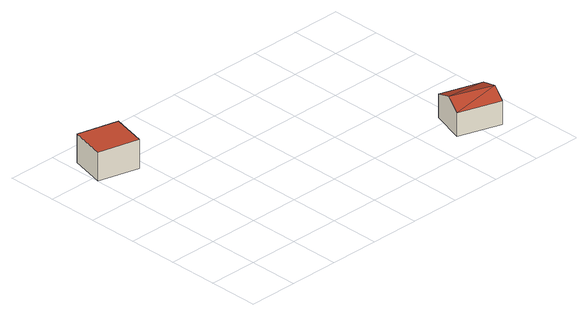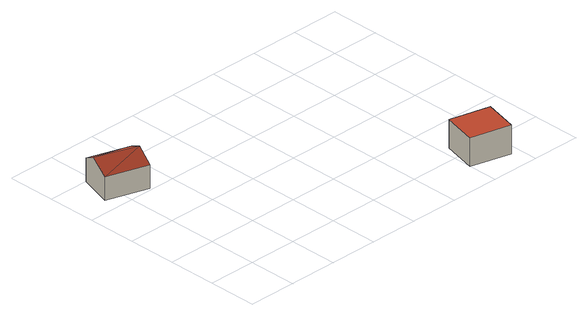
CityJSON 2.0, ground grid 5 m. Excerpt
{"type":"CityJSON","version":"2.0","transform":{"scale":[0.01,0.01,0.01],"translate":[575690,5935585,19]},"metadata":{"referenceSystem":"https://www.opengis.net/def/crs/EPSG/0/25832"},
"CityObjects":{
"building1":{"type":"Building","attributes":{"Grundfläche 2D":"15.265493","Grundhöhe NN":"19.002"},"geometry":[{"type":"Solid","lod":"3","boundaries":[[[[0,1,2,3]],[[4,5,3,2]],[[5,6,0,3]],[[6,7,1,0]],[[7,4,2,1]],[[7,6,5,4]]]],"semantics":{"surfaces":[{"type":"RoofSurface"},{"type":"WallSurface"},{"type":"GroundSurface"}],"values":[[0,1,1,1,1,2]]}}]},
"building2":{"type":"Building","attributes":{"Grundfläche 2D":"16.126030","Grundhöhe NN":"19.543"},"geometry":[{"type":"Solid","lod":"3","boundaries":[[[[8,9,10]],[[11,10,12]],[[8,10,11]],[[11,12,13]],[[12,10,9,14,15]],[[13,12,15,16]],[[8,11,13,16,17]],[[9,8,17,14]],[[15,14,17,16]]]],"semantics":{"surfaces":[{"type":"RoofSurface"},{"type":"WallSurface"},{"type":"GroundSurface"}],"values":[[0,0,0,0,1,1,1,1,2]]}}]}
},
"vertices":[
[94,2289,295],[6,1937,295],[416,1835,295],[503,2187,295],[416,1835,0],[503,2187,0],[94,2289,0],[6,1937,0],
[2709,192,295],[3134,55,295],[3178,192,379],[2757,340,379],[3245,400,295],[2820,536,295],[3134,55,54],[3245,400,54],[2820,536,54],[2709,192,54]
]}
